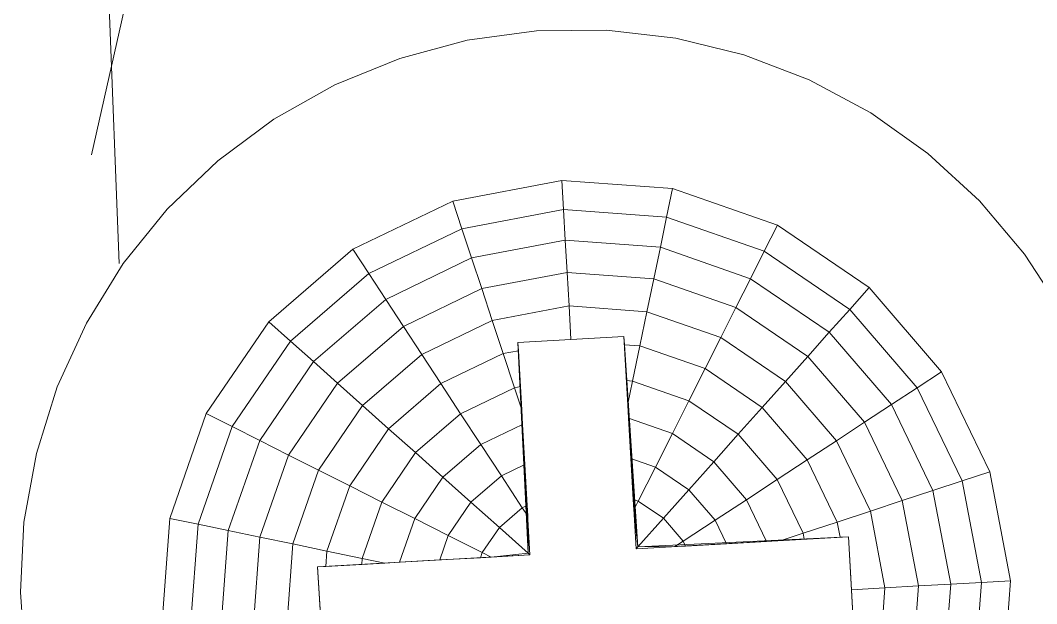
# Model space of a CAD drawing. Header units: inches. Extents: x -827 to 154, y -802 to 207.
# Drawn here: x -509.8187 to -509.5342, y -202.2151 to -202.0518 of the extents above; entities that cross this region are included whole.
import ezdxf

# ---------------------------------------------------------------- set-up
doc = ezdxf.new("R2010")
doc.units = ezdxf.units.IN
doc.header["$MEASUREMENT"] = 0
doc.layers.add('Layer0', color=7, linetype='Continuous', lineweight=9)
doc.layers.add('Miter_Saw_Station_skp', color=8, linetype='Continuous', lineweight=9)

# ---------------------------------------------------------------- blocks, each defined once
blk = doc.blocks.new('Miter_Saw_Station_skp_118-402558-Level 1')
at = {"layer": 'Layer0'}
for p, q in [((0.40607, 0.27294), (0.40453, 0.29401)), ((0.40607, 0.27294), (0.40453, 0.29401)), ((0.40497, 0.25184), (0.40607, 0.27294)), ((0.40607, 0.27294), (0.40497, 0.25184)), ((0.40123, 0.23104), (0.40497, 0.25184)), ((0.40497, 0.25184), (0.40123, 0.23104)), ((0.39491, 0.21088), (0.40123, 0.23104)), ((0.40123, 0.23104), (0.39491, 0.21088)), ((0.38611, 0.19167), (0.39491, 0.21088)), ((0.38611, 0.19167), (0.39491, 0.21088)), ((0.37498, 0.17372), (0.38611, 0.19167)), ((0.38611, 0.19167), (0.37498, 0.17372)), ((0.37498, 0.17372), (0.38611, 0.19167)), ((0.37498, 0.17372), (0.38611, 0.19167)), ((0.09128, 0.18859), (0.10279, 0.17087)), ((0.09128, 0.18859), (0.10279, 0.17087)), ((0.10279, 0.17087), (0.09128, 0.18859)), ((0.09128, 0.18859), (0.10279, 0.17087)), ((0.36169, 0.1573), (0.37498, 0.17372)), ((0.37498, 0.17372), (0.36169, 0.1573)), ((0.36169, 0.1573), (0.37498, 0.17372)), ((0.36169, 0.1573), (0.37498, 0.17372)), ((0.38151, 0.03615), (0.37624, 0.17372)), ((0.38151, 0.03615), (0.37624, 0.17372)), ((0.10279, 0.17087), (0.11642, 0.15473)), ((0.10279, 0.17087), (0.11642, 0.15473)), ((0.11642, 0.15473), (0.10279, 0.17087)), ((0.10279, 0.17087), (0.11642, 0.15473)), ((0.34644, 0.14268), (0.36169, 0.1573)), ((0.34644, 0.14268), (0.36169, 0.1573)), ((0.11642, 0.15473), (0.13198, 0.14043)), ((0.11642, 0.15473), (0.13198, 0.14043)), ((0.13198, 0.14043), (0.11642, 0.15473)), ((0.11642, 0.15473), (0.13198, 0.14043)), ((0.32948, 0.13008), (0.34644, 0.14268)), ((0.32948, 0.13008), (0.34644, 0.14268)), ((0.13198, 0.14043), (0.1492, 0.12819)), ((0.13198, 0.14043), (0.1492, 0.12819)), ((0.1492, 0.12819), (0.13198, 0.14043)), ((0.13198, 0.14043), (0.1492, 0.12819)), ((0.31107, 0.11971), (0.32948, 0.13008)), ((0.31107, 0.11971), (0.32948, 0.13008)), ((0.32948, 0.13008), (0.31107, 0.11971)), ((0.31107, 0.11971), (0.32948, 0.13008)), ((0.1492, 0.12819), (0.16782, 0.11821)), ((0.1492, 0.12819), (0.16782, 0.11821)), ((0.16782, 0.11821), (0.1492, 0.12819)), ((0.1492, 0.12819), (0.16782, 0.11821)), ((0.29151, 0.11173), (0.31107, 0.11971)), ((0.29151, 0.11173), (0.31107, 0.11971)), ((0.31107, 0.11971), (0.29151, 0.11173)), ((0.29151, 0.11173), (0.31107, 0.11971)), ((0.16782, 0.11821), (0.18754, 0.11064)), ((0.16782, 0.11821), (0.18754, 0.11064)), ((0.18754, 0.11064), (0.16782, 0.11821)), ((0.16782, 0.11821), (0.18754, 0.11064)), ((0.18754, 0.11064), (0.20806, 0.1056)), ((0.18754, 0.11064), (0.20806, 0.1056)), ((0.20806, 0.1056), (0.18754, 0.11064)), ((0.18754, 0.11064), (0.20806, 0.1056)), ((0.2711, 0.10626), (0.29151, 0.11173)), ((0.2711, 0.10626), (0.29151, 0.11173)), ((0.20806, 0.1056), (0.22904, 0.10317)), ((0.20806, 0.1056), (0.22904, 0.10317)), ((0.22904, 0.10317), (0.20806, 0.1056)), ((0.20806, 0.1056), (0.22904, 0.10317)), ((0.25017, 0.10339), (0.2711, 0.10626)), ((0.25017, 0.10339), (0.2711, 0.10626)), ((0.2711, 0.10626), (0.25017, 0.10339)), ((0.25017, 0.10339), (0.2711, 0.10626)), ((0.22904, 0.10317), (0.25017, 0.10339)), ((0.22904, 0.10317), (0.25017, 0.10339)), ((0.25017, 0.10339), (0.22904, 0.10317)), ((0.22904, 0.10317), (0.25017, 0.10339))]:
    blk.add_line(p, q, dxfattribs=at)
blk = doc.blocks.new('Miter_Saw_Station_skp_117-402557-Level 1')
at = {"layer": 'Layer0'}
for p, q in [((0.16535, 0.33071), (0.12256, 0.32507)), ((0.12256, 0.32507), (0.16535, 0.33071)), ((0.16535, 0.33071), (0.12256, 0.32507)), ((0.12256, 0.32507), (0.16535, 0.33071)), ((0.16535, 0.33071), (0.16535, 0.31938)), ((0.20815, 0.32507), (0.16535, 0.33071)), ((0.16535, 0.31938), (0.16535, 0.33071)), ((0.16535, 0.33071), (0.20815, 0.32507)), ((0.20815, 0.32507), (0.16535, 0.33071)), ((0.16535, 0.33071), (0.20815, 0.32507)), ((0.12256, 0.32507), (0.08268, 0.30856)), ((0.08268, 0.30856), (0.12256, 0.32507)), ((0.12256, 0.32507), (0.08268, 0.30856)), ((0.08268, 0.30856), (0.12256, 0.32507)), ((0.12256, 0.32507), (0.12549, 0.31413)), ((0.12549, 0.31413), (0.12256, 0.32507)), ((0.12549, 0.31413), (0.16535, 0.31938)), ((0.16535, 0.31938), (0.12549, 0.31413)), ((0.20522, 0.31413), (0.16535, 0.31938)), ((0.16535, 0.30741), (0.16535, 0.31938)), ((0.16535, 0.31938), (0.20522, 0.31413)), ((0.16535, 0.31938), (0.16535, 0.30741)), ((0.08834, 0.29874), (0.12549, 0.31413)), ((0.12549, 0.31413), (0.08834, 0.29874)), ((0.12549, 0.31413), (0.12859, 0.30257)), ((0.12859, 0.30257), (0.12549, 0.31413)), ((0.08268, 0.30856), (0.04843, 0.28228)), ((0.04843, 0.28228), (0.08268, 0.30856)), ((0.08268, 0.30856), (0.04843, 0.28228)), ((0.04843, 0.28228), (0.08268, 0.30856)), ((0.08834, 0.29874), (0.08268, 0.30856)), ((0.08268, 0.30856), (0.08834, 0.29874)), ((0.16535, 0.30741), (0.12859, 0.30257)), ((0.12859, 0.30257), (0.16535, 0.30741)), ((0.16535, 0.30741), (0.16535, 0.29486)), ((0.20212, 0.30257), (0.16535, 0.30741)), ((0.16535, 0.29486), (0.16535, 0.30741)), ((0.16535, 0.30741), (0.20212, 0.30257)), ((0.09432, 0.28838), (0.12859, 0.30257)), ((0.12859, 0.30257), (0.09432, 0.28838)), ((0.13183, 0.29045), (0.12859, 0.30257)), ((0.12859, 0.30257), (0.13183, 0.29045)), ((0.05644, 0.27427), (0.08834, 0.29874)), ((0.08834, 0.29874), (0.05644, 0.27427)), ((0.09432, 0.28838), (0.08834, 0.29874)), ((0.08834, 0.29874), (0.09432, 0.28838)), ((0.16535, 0.29486), (0.13183, 0.29045)), ((0.13183, 0.29045), (0.16535, 0.29486)), ((0.16535, 0.29486), (0.16535, 0.28179)), ((0.16535, 0.29486), (0.19887, 0.29045)), ((0.19887, 0.29045), (0.16535, 0.29486)), ((0.16535, 0.28179), (0.16535, 0.29486)), ((0.1006, 0.27751), (0.13183, 0.29045)), ((0.13183, 0.29045), (0.1006, 0.27751)), ((0.13522, 0.27782), (0.13183, 0.29045)), ((0.13183, 0.29045), (0.13522, 0.27782)), ((0.09432, 0.28838), (0.0649, 0.26581)), ((0.0649, 0.26581), (0.09432, 0.28838)), ((0.1006, 0.27751), (0.09432, 0.28838)), ((0.09432, 0.28838), (0.1006, 0.27751)), ((0.04843, 0.28228), (0.02215, 0.24803)), ((0.04843, 0.28228), (0.02215, 0.24803)), ((0.02215, 0.24803), (0.04843, 0.28228)), ((0.02215, 0.24803), (0.04843, 0.28228)), ((0.04843, 0.28228), (0.05644, 0.27427)), ((0.05644, 0.27427), (0.04843, 0.28228)), ((0.13522, 0.27782), (0.16535, 0.28179)), ((0.13522, 0.27782), (0.16535, 0.28179)), ((0.16535, 0.28179), (0.16535, 0.2687)), ((0.19549, 0.27782), (0.16535, 0.28179)), ((0.16535, 0.2687), (0.16535, 0.28179)), ((0.16535, 0.28179), (0.19549, 0.27782)), ((0.1006, 0.27751), (0.07378, 0.25693)), ((0.07378, 0.25693), (0.1006, 0.27751)), ((0.1006, 0.27751), (0.10714, 0.26619)), ((0.10714, 0.26619), (0.1006, 0.27751)), ((0.13522, 0.27782), (0.10714, 0.26619)), ((0.10714, 0.26619), (0.13522, 0.27782)), ((0.13522, 0.27782), (0.13873, 0.26473)), ((0.13522, 0.27782), (0.13873, 0.26473)), ((0.03196, 0.24237), (0.05644, 0.27427)), ((0.05644, 0.27427), (0.03196, 0.24237)), ((0.0649, 0.26581), (0.05644, 0.27427)), ((0.05644, 0.27427), (0.0649, 0.26581)), ((0.0649, 0.26581), (0.04233, 0.23638)), ((0.04233, 0.23638), (0.0649, 0.26581)), ((0.0649, 0.26581), (0.07378, 0.25693)), ((0.07378, 0.25693), (0.0649, 0.26581)), ((0.08302, 0.24768), (0.10714, 0.26619)), ((0.10714, 0.26619), (0.08302, 0.24768)), ((0.11391, 0.25445), (0.10714, 0.26619)), ((0.10714, 0.26619), (0.11391, 0.25445)), ((0.13873, 0.26473), (0.14469, 0.26551)), ((0.14469, 0.26551), (0.13873, 0.26473)), ((0.14401, 0.1867), (0.14469, 0.2687)), ((0.14469, 0.2687), (0.16535, 0.2687)), ((0.14469, 0.2687), (0.14469, 0.26551)), ((0.14469, 0.2687), (0.16535, 0.2687)), ((0.18602, 0.2687), (0.14469, 0.2687)), ((0.14469, 0.18602), (0.14469, 0.2687)), ((0.14469, 0.26551), (0.14469, 0.2687)), ((0.14469, 0.2687), (0.14469, 0.20115)), ((0.14469, 0.18602), (0.14469, 0.2687)), ((0.18602, 0.2687), (0.14469, 0.2687)), ((0.14469, 0.25155), (0.14469, 0.26551)), ((0.14469, 0.26551), (0.14469, 0.25155)), ((0.18602, 0.2687), (0.16535, 0.2687)), ((0.16535, 0.2687), (0.18602, 0.2687)), ((0.11391, 0.25445), (0.13873, 0.26473)), ((0.13873, 0.26473), (0.11391, 0.25445)), ((0.13873, 0.26473), (0.14234, 0.25124)), ((0.14234, 0.25124), (0.13873, 0.26473)), ((0.05319, 0.23011), (0.07378, 0.25693)), ((0.07378, 0.25693), (0.05319, 0.23011)), ((0.07378, 0.25693), (0.08302, 0.24768)), ((0.08302, 0.24768), (0.07378, 0.25693)), ((0.11391, 0.25445), (0.09261, 0.2381)), ((0.09261, 0.2381), (0.11391, 0.25445)), ((0.11391, 0.25445), (0.1209, 0.24236)), ((0.1209, 0.24236), (0.11391, 0.25445)), ((0.1209, 0.24236), (0.14234, 0.25124)), ((0.14234, 0.25124), (0.1209, 0.24236)), ((0.14234, 0.25124), (0.14469, 0.25155)), ((0.14234, 0.25124), (0.14469, 0.25155)), ((0.14469, 0.24249), (0.14234, 0.25124)), ((0.14234, 0.25124), (0.14469, 0.24249)), ((0.14469, 0.24249), (0.14469, 0.25155)), ((0.14469, 0.24249), (0.14469, 0.25155)), ((0.02215, 0.24803), (0.00563, 0.20815)), ((0.02215, 0.24803), (0.00563, 0.20815)), ((0.00563, 0.20815), (0.02215, 0.24803)), ((0.00563, 0.20815), (0.02215, 0.24803)), ((0.03196, 0.24237), (0.02215, 0.24803)), ((0.02215, 0.24803), (0.03196, 0.24237)), ((0.06452, 0.22357), (0.08302, 0.24768)), ((0.08302, 0.24768), (0.06452, 0.22357)), ((0.08302, 0.24768), (0.09261, 0.2381)), ((0.09261, 0.2381), (0.08302, 0.24768)), ((0.01658, 0.20522), (0.03196, 0.24237)), ((0.03196, 0.24237), (0.01658, 0.20522)), ((0.04233, 0.23638), (0.03196, 0.24237)), ((0.03196, 0.24237), (0.04233, 0.23638)), ((0.1209, 0.24236), (0.10248, 0.22823)), ((0.10248, 0.22823), (0.1209, 0.24236)), ((0.1209, 0.24236), (0.12805, 0.22996)), ((0.12805, 0.22996), (0.1209, 0.24236)), ((0.14469, 0.23685), (0.14469, 0.24249)), ((0.14469, 0.23685), (0.14469, 0.24249)), ((0.09261, 0.2381), (0.07626, 0.2168)), ((0.07626, 0.2168), (0.09261, 0.2381)), ((0.10248, 0.22823), (0.09261, 0.2381)), ((0.09261, 0.2381), (0.10248, 0.22823)), ((0.04233, 0.23638), (0.02813, 0.20212)), ((0.02813, 0.20212), (0.04233, 0.23638)), ((0.04233, 0.23638), (0.05319, 0.23011)), ((0.05319, 0.23011), (0.04233, 0.23638)), ((0.12805, 0.22996), (0.14469, 0.23685)), ((0.14469, 0.23685), (0.12805, 0.22996)), ((0.14469, 0.22118), (0.14469, 0.23685)), ((0.14469, 0.23685), (0.14469, 0.22118)), ((0.05319, 0.23011), (0.04026, 0.19887)), ((0.04026, 0.19887), (0.05319, 0.23011)), ((0.05319, 0.23011), (0.06452, 0.22357)), ((0.06452, 0.22357), (0.05319, 0.23011)), ((0.1126, 0.21811), (0.12805, 0.22996)), ((0.12805, 0.22996), (0.1126, 0.21811)), ((0.12805, 0.22996), (0.13535, 0.21732)), ((0.13535, 0.21732), (0.12805, 0.22996)), ((0.10248, 0.22823), (0.08835, 0.20981)), ((0.08835, 0.20981), (0.10248, 0.22823)), ((0.1126, 0.21811), (0.10248, 0.22823)), ((0.10248, 0.22823), (0.1126, 0.21811)), ((0.05289, 0.19549), (0.06452, 0.22357)), ((0.06452, 0.22357), (0.05289, 0.19549)), ((0.06452, 0.22357), (0.07626, 0.2168)), ((0.07626, 0.2168), (0.06452, 0.22357)), ((0.10074, 0.20266), (0.1126, 0.21811)), ((0.1126, 0.21811), (0.10074, 0.20266)), ((0.12293, 0.20778), (0.1126, 0.21811)), ((0.1126, 0.21811), (0.12293, 0.20778)), ((0.14469, 0.22118), (0.13535, 0.21732)), ((0.13535, 0.21732), (0.14469, 0.22118)), ((0.14469, 0.22118), (0.14469, 0.20527)), ((0.14469, 0.20527), (0.14469, 0.22118)), ((0.06598, 0.19198), (0.07626, 0.2168)), ((0.07626, 0.2168), (0.06598, 0.19198)), ((0.08835, 0.20981), (0.07626, 0.2168)), ((0.07626, 0.2168), (0.08835, 0.20981)), ((0.13535, 0.21732), (0.12293, 0.20778)), ((0.12293, 0.20778), (0.13535, 0.21732)), ((0.13535, 0.21732), (0.14277, 0.20448)), ((0.14277, 0.20448), (0.13535, 0.21732)), ((0.07947, 0.18837), (0.08835, 0.20981)), ((0.08835, 0.20981), (0.07947, 0.18837)), ((0.10074, 0.20266), (0.08835, 0.20981)), ((0.08835, 0.20981), (0.10074, 0.20266)), ((0.00563, 0.20815), (0, 0.16535)), ((0.00563, 0.20815), (0, 0.16535)), ((0, 0.16535), (0.00563, 0.20815)), ((0.00563, 0.20815), (0, 0.16535)), ((0.00563, 0.20815), (0.01658, 0.20522)), ((0.01658, 0.20522), (0.00563, 0.20815)), ((0.12293, 0.20778), (0.11339, 0.19536)), ((0.11339, 0.19536), (0.12293, 0.20778)), ((0.13341, 0.1973), (0.12293, 0.20778)), ((0.12293, 0.20778), (0.13341, 0.1973)), ((0.01133, 0.16535), (0.01658, 0.20522)), ((0.01658, 0.20522), (0.01133, 0.16535)), ((0.01658, 0.20522), (0.02813, 0.20212)), ((0.02813, 0.20212), (0.01658, 0.20522)), ((0.02813, 0.20212), (0.02329, 0.16535)), ((0.02329, 0.16535), (0.02813, 0.20212)), ((0.04026, 0.19887), (0.02813, 0.20212)), ((0.02813, 0.20212), (0.04026, 0.19887)), ((0.10074, 0.20266), (0.09386, 0.18602)), ((0.09386, 0.18602), (0.10074, 0.20266)), ((0.10074, 0.20266), (0.11339, 0.19536)), ((0.11339, 0.19536), (0.10074, 0.20266)), ((0.13341, 0.1973), (0.14277, 0.20448)), ((0.14277, 0.20448), (0.13341, 0.1973)), ((0.14277, 0.20448), (0.14469, 0.20527)), ((0.14277, 0.20448), (0.14469, 0.20527)), ((0.14277, 0.20448), (0.14469, 0.20115)), ((0.14469, 0.20115), (0.14277, 0.20448)), ((0.14469, 0.20115), (0.14469, 0.20527)), ((0.14469, 0.20115), (0.14469, 0.20527)), ((0.03584, 0.16535), (0.04026, 0.19887)), ((0.04026, 0.19887), (0.03584, 0.16535)), ((0.05289, 0.19549), (0.04026, 0.19887)), ((0.04026, 0.19887), (0.05289, 0.19549)), ((0.14401, 0.1867), (0.14469, 0.20115)), ((0.14401, 0.1867), (0.14469, 0.20115)), ((0.05289, 0.19549), (0.04892, 0.16535)), ((0.04892, 0.16535), (0.05289, 0.19549)), ((0.06598, 0.19198), (0.05289, 0.19549)), ((0.06598, 0.19198), (0.05289, 0.19549)), ((0.10953, 0.18602), (0.11339, 0.19536)), ((0.11339, 0.19536), (0.10953, 0.18602)), ((0.12623, 0.18794), (0.11339, 0.19536)), ((0.11339, 0.19536), (0.12623, 0.18794)), ((0.12623, 0.18794), (0.13341, 0.1973)), ((0.13341, 0.1973), (0.12623, 0.18794)), ((0.14401, 0.1867), (0.13341, 0.1973)), ((0.13341, 0.1973), (0.14401, 0.1867)), ((0.06598, 0.19198), (0.06519, 0.18602)), ((0.06598, 0.19198), (0.06519, 0.18602)), ((0.06598, 0.19198), (0.07947, 0.18837)), ((0.07947, 0.18837), (0.06598, 0.19198)), ((0.06201, 0.18602), (0.14401, 0.1867)), ((0.06201, 0.18602), (0.06519, 0.18602)), ((0.14469, 0.18602), (0.06201, 0.18602)), ((0.06201, 0.18602), (0.06519, 0.18602)), ((0.06201, 0.18602), (0.06201, 0.16535)), ((0.06201, 0.16535), (0.06201, 0.18602)), ((0.06201, 0.14469), (0.06201, 0.18602)), ((0.06201, 0.18602), (0.14469, 0.18602)), ((0.06201, 0.14469), (0.06201, 0.18602)), ((0.14469, 0.18602), (0.06201, 0.18602)), ((0.14401, 0.1867), (0.06519, 0.18602)), ((0.06519, 0.18602), (0.07916, 0.18602)), ((0.07916, 0.18602), (0.06519, 0.18602)), ((0.07916, 0.18602), (0.07947, 0.18837)), ((0.07916, 0.18602), (0.07947, 0.18837)), ((0.14401, 0.1867), (0.07916, 0.18602)), ((0.07916, 0.18602), (0.08822, 0.18602)), ((0.08822, 0.18602), (0.07916, 0.18602)), ((0.08822, 0.18602), (0.07947, 0.18837)), ((0.08822, 0.18602), (0.07947, 0.18837)), ((0.14401, 0.1867), (0.08822, 0.18602)), ((0.08822, 0.18602), (0.09386, 0.18602)), ((0.08822, 0.18602), (0.09386, 0.18602)), ((0.14401, 0.1867), (0.09386, 0.18602)), ((0.09386, 0.18602), (0.10953, 0.18602)), ((0.10953, 0.18602), (0.09386, 0.18602)), ((0.14401, 0.1867), (0.10953, 0.18602)), ((0.10953, 0.18602), (0.12544, 0.18602)), ((0.12544, 0.18602), (0.10953, 0.18602)), ((0.12544, 0.18602), (0.12623, 0.18794)), ((0.12544, 0.18602), (0.12623, 0.18794)), ((0.14401, 0.1867), (0.12544, 0.18602)), ((0.12955, 0.18602), (0.12544, 0.18602)), ((0.12544, 0.18602), (0.12955, 0.18602)), ((0.12955, 0.18602), (0.12623, 0.18794)), ((0.12955, 0.18602), (0.12623, 0.18794)), ((0.14401, 0.1867), (0.12955, 0.18602)), ((0.12955, 0.18602), (0.14401, 0.1867)), ((0.14401, 0.1867), (0.14469, 0.18602)), ((0.14401, 0.1867), (0.14469, 0.18602)), ((0.14469, 0.18602), (0.14401, 0.1867)), ((0.14401, 0.1867), (0.14469, 0.18602)), ((0.01133, 0.16535), (0, 0.16535)), ((0.00563, 0.12256), (0, 0.16535)), ((0.01133, 0.16535), (0, 0.16535)), ((0, 0.16535), (0.00563, 0.12256)), ((0.00563, 0.12256), (0, 0.16535)), ((0.00563, 0.12256), (0, 0.16535)), ((0.01133, 0.16535), (0.01658, 0.12549)), ((0.02329, 0.16535), (0.01133, 0.16535)), ((0.01658, 0.12549), (0.01133, 0.16535)), ((0.02329, 0.16535), (0.01133, 0.16535)), ((0.03584, 0.16535), (0.02329, 0.16535)), ((0.02329, 0.16535), (0.02813, 0.12859)), ((0.03584, 0.16535), (0.02329, 0.16535)), ((0.02813, 0.12859), (0.02329, 0.16535)), ((0.04892, 0.16535), (0.03584, 0.16535)), ((0.04026, 0.13183), (0.03584, 0.16535)), ((0.03584, 0.16535), (0.04026, 0.13183)), ((0.04892, 0.16535), (0.03584, 0.16535)), ((0.04892, 0.16535), (0.05289, 0.13522)), ((0.06201, 0.16535), (0.04892, 0.16535)), ((0.05289, 0.13522), (0.04892, 0.16535)), ((0.06201, 0.16535), (0.04892, 0.16535)), ((0.06201, 0.16535), (0.06201, 0.14469)), ((0.06201, 0.16535), (0.06201, 0.14469)), ((0.14469, 0.14469), (0.06201, 0.14469)), ((0.06201, 0.14469), (0.06519, 0.14469)), ((0.06201, 0.14469), (0.06519, 0.14469)), ((0.14401, 0.14401), (0.06201, 0.14469)), ((0.14401, 0.14401), (0.06201, 0.14469)), ((0.14469, 0.14469), (0.06201, 0.14469)), ((0.06519, 0.14469), (0.07916, 0.14469)), ((0.06598, 0.13873), (0.06519, 0.14469)), ((0.07916, 0.14469), (0.06519, 0.14469)), ((0.06598, 0.13873), (0.06519, 0.14469)), ((0.14401, 0.14401), (0.06519, 0.14469)), ((0.07947, 0.14234), (0.06598, 0.13873)), ((0.06598, 0.13873), (0.07947, 0.14234)), ((0.07916, 0.14469), (0.08822, 0.14469)), ((0.07916, 0.14469), (0.07947, 0.14234)), ((0.08822, 0.14469), (0.07916, 0.14469)), ((0.07947, 0.14234), (0.07916, 0.14469)), ((0.14401, 0.14401), (0.07916, 0.14469)), ((0.08822, 0.14469), (0.07947, 0.14234)), ((0.08822, 0.14469), (0.07947, 0.14234)), ((0.08835, 0.1209), (0.07947, 0.14234)), ((0.07947, 0.14234), (0.08835, 0.1209)), ((0.08822, 0.14469), (0.09386, 0.14469)), ((0.08822, 0.14469), (0.09386, 0.14469)), ((0.14401, 0.14401), (0.08822, 0.14469)), ((0.09386, 0.14469), (0.10953, 0.14469)), ((0.09386, 0.14469), (0.10074, 0.12805)), ((0.10953, 0.14469), (0.09386, 0.14469)), ((0.10074, 0.12805), (0.09386, 0.14469)), ((0.14401, 0.14401), (0.09386, 0.14469)), ((0.10953, 0.14469), (0.12544, 0.14469)), ((0.10953, 0.14469), (0.11339, 0.13535)), ((0.12544, 0.14469), (0.10953, 0.14469)), ((0.11339, 0.13535), (0.10953, 0.14469)), ((0.14401, 0.14401), (0.10953, 0.14469)), ((0.12623, 0.14277), (0.11339, 0.13535)), ((0.11339, 0.13535), (0.12623, 0.14277)), ((0.12544, 0.14469), (0.12955, 0.14469)), ((0.12955, 0.14469), (0.12544, 0.14469)), ((0.12623, 0.14277), (0.12544, 0.14469)), ((0.12544, 0.14469), (0.12623, 0.14277)), ((0.14401, 0.14401), (0.12544, 0.14469)), ((0.12955, 0.14469), (0.12623, 0.14277)), ((0.12955, 0.14469), (0.12623, 0.14277)), ((0.12623, 0.14277), (0.13341, 0.13341)), ((0.13341, 0.13341), (0.12623, 0.14277)), ((0.14401, 0.14401), (0.12955, 0.14469)), ((0.12955, 0.14469), (0.14401, 0.14401)), ((0.13341, 0.13341), (0.14401, 0.14401)), ((0.14401, 0.14401), (0.13341, 0.13341)), ((0.14401, 0.14401), (0.14469, 0.14469)), ((0.14401, 0.14401), (0.14469, 0.14469)), ((0.14469, 0.14469), (0.14401, 0.14401)), ((0.14469, 0.14469), (0.14401, 0.14401)), ((0.14469, 0.12955), (0.14401, 0.14401)), ((0.14401, 0.14401), (0.14469, 0.12955)), ((0.14469, 0.06201), (0.14469, 0.14469)), ((0.14469, 0.14469), (0.14469, 0.12955)), ((0.14469, 0.14469), (0.14469, 0.06201)), ((0.05289, 0.13522), (0.06598, 0.13873)), ((0.06598, 0.13873), (0.05289, 0.13522)), ((0.07626, 0.11391), (0.06598, 0.13873)), ((0.06598, 0.13873), (0.07626, 0.11391)), ((0.04026, 0.13183), (0.05289, 0.13522)), ((0.05289, 0.13522), (0.04026, 0.13183)), ((0.05289, 0.13522), (0.06452, 0.10714)), ((0.06452, 0.10714), (0.05289, 0.13522)), ((0.11339, 0.13535), (0.10074, 0.12805)), ((0.10074, 0.12805), (0.11339, 0.13535)), ((0.12293, 0.12293), (0.11339, 0.13535)), ((0.11339, 0.13535), (0.12293, 0.12293)), ((0.04026, 0.13183), (0.02813, 0.12859)), ((0.02813, 0.12859), (0.04026, 0.13183)), ((0.04026, 0.13183), (0.05319, 0.1006)), ((0.05319, 0.1006), (0.04026, 0.13183)), ((0.12293, 0.12293), (0.13341, 0.13341)), ((0.13341, 0.13341), (0.12293, 0.12293)), ((0.13341, 0.13341), (0.14277, 0.12623)), ((0.14277, 0.12623), (0.13341, 0.13341)), ((0.01658, 0.12549), (0.02813, 0.12859)), ((0.02813, 0.12859), (0.01658, 0.12549)), ((0.04233, 0.09432), (0.02813, 0.12859)), ((0.02813, 0.12859), (0.04233, 0.09432)), ((0.10074, 0.12805), (0.08835, 0.1209)), ((0.08835, 0.1209), (0.10074, 0.12805)), ((0.10074, 0.12805), (0.1126, 0.1126)), ((0.1126, 0.1126), (0.10074, 0.12805)), ((0.14277, 0.12623), (0.14469, 0.12955)), ((0.14277, 0.12623), (0.14469, 0.12955)), ((0.14469, 0.12544), (0.14469, 0.12955)), ((0.14469, 0.12544), (0.14469, 0.12955)), ((0.00563, 0.12256), (0.01658, 0.12549)), ((0.01658, 0.12549), (0.00563, 0.12256)), ((0.02215, 0.08268), (0.00563, 0.12256)), ((0.00563, 0.12256), (0.02215, 0.08268)), ((0.02215, 0.08268), (0.00563, 0.12256)), ((0.00563, 0.12256), (0.02215, 0.08268)), ((0.01658, 0.12549), (0.03196, 0.08834)), ((0.03196, 0.08834), (0.01658, 0.12549)), ((0.1126, 0.1126), (0.12293, 0.12293)), ((0.12293, 0.12293), (0.1126, 0.1126)), ((0.13535, 0.11339), (0.12293, 0.12293)), ((0.12293, 0.12293), (0.13535, 0.11339)), ((0.13535, 0.11339), (0.14277, 0.12623)), ((0.14277, 0.12623), (0.13535, 0.11339)), ((0.14469, 0.12544), (0.14277, 0.12623)), ((0.14277, 0.12623), (0.14469, 0.12544)), ((0.14469, 0.10953), (0.14469, 0.12544)), ((0.14469, 0.10953), (0.14469, 0.12544)), ((0.08835, 0.1209), (0.07626, 0.11391)), ((0.07626, 0.11391), (0.08835, 0.1209)), ((0.10248, 0.10248), (0.08835, 0.1209)), ((0.08835, 0.1209), (0.10248, 0.10248)), ((0.06452, 0.10714), (0.07626, 0.11391)), ((0.07626, 0.11391), (0.06452, 0.10714)), ((0.09261, 0.09261), (0.07626, 0.11391)), ((0.07626, 0.11391), (0.09261, 0.09261)), ((0.1126, 0.1126), (0.10248, 0.10248)), ((0.10248, 0.10248), (0.1126, 0.1126)), ((0.1126, 0.1126), (0.12805, 0.10074)), ((0.12805, 0.10074), (0.1126, 0.1126)), ((0.12805, 0.10074), (0.13535, 0.11339)), ((0.13535, 0.11339), (0.12805, 0.10074)), ((0.13535, 0.11339), (0.14469, 0.10953)), ((0.14469, 0.10953), (0.13535, 0.11339)), ((0.05319, 0.1006), (0.06452, 0.10714)), ((0.06452, 0.10714), (0.05319, 0.1006)), ((0.08302, 0.08302), (0.06452, 0.10714)), ((0.06452, 0.10714), (0.08302, 0.08302)), ((0.14469, 0.09386), (0.14469, 0.10953)), ((0.14469, 0.09386), (0.14469, 0.10953)), ((0.04233, 0.09432), (0.05319, 0.1006)), ((0.05319, 0.1006), (0.04233, 0.09432)), ((0.05319, 0.1006), (0.07378, 0.07378)), ((0.07378, 0.07378), (0.05319, 0.1006)), ((0.09261, 0.09261), (0.10248, 0.10248)), ((0.10248, 0.10248), (0.09261, 0.09261)), ((0.1209, 0.08835), (0.10248, 0.10248)), ((0.10248, 0.10248), (0.1209, 0.08835)), ((0.1209, 0.08835), (0.12805, 0.10074)), ((0.12805, 0.10074), (0.1209, 0.08835)), ((0.14469, 0.09386), (0.12805, 0.10074)), ((0.12805, 0.10074), (0.14469, 0.09386)), ((0.03196, 0.08834), (0.04233, 0.09432)), ((0.04233, 0.09432), (0.03196, 0.08834)), ((0.0649, 0.0649), (0.04233, 0.09432)), ((0.04233, 0.09432), (0.0649, 0.0649)), ((0.09261, 0.09261), (0.08302, 0.08302)), ((0.08302, 0.08302), (0.09261, 0.09261)), ((0.09261, 0.09261), (0.11391, 0.07626)), ((0.11391, 0.07626), (0.09261, 0.09261)), ((0.14469, 0.08822), (0.14469, 0.09386)), ((0.14469, 0.09386), (0.14469, 0.08822)), ((0.02215, 0.08268), (0.03196, 0.08834)), ((0.03196, 0.08834), (0.02215, 0.08268)), ((0.03196, 0.08834), (0.05644, 0.05644)), ((0.05644, 0.05644), (0.03196, 0.08834)), ((0.1209, 0.08835), (0.11391, 0.07626)), ((0.11391, 0.07626), (0.1209, 0.08835)), ((0.1209, 0.08835), (0.14234, 0.07947)), ((0.14234, 0.07947), (0.1209, 0.08835)), ((0.14234, 0.07947), (0.14469, 0.08822)), ((0.14234, 0.07947), (0.14469, 0.08822)), ((0.14469, 0.07916), (0.14469, 0.08822)), ((0.14469, 0.07916), (0.14469, 0.08822)), ((0.08302, 0.08302), (0.07378, 0.07378)), ((0.07378, 0.07378), (0.08302, 0.08302)), ((0.10714, 0.06452), (0.08302, 0.08302)), ((0.08302, 0.08302), (0.10714, 0.06452)), ((0.04843, 0.04843), (0.02215, 0.08268)), ((0.02215, 0.08268), (0.04843, 0.04843)), ((0.04843, 0.04843), (0.02215, 0.08268)), ((0.02215, 0.08268), (0.04843, 0.04843)), ((0.14234, 0.07947), (0.13873, 0.06598)), ((0.13873, 0.06598), (0.14234, 0.07947)), ((0.14234, 0.07947), (0.14469, 0.07916)), ((0.14469, 0.07916), (0.14234, 0.07947)), ((0.14469, 0.06519), (0.14469, 0.07916)), ((0.14469, 0.06519), (0.14469, 0.07916)), ((0.11391, 0.07626), (0.10714, 0.06452)), ((0.10714, 0.06452), (0.11391, 0.07626)), ((0.13873, 0.06598), (0.11391, 0.07626)), ((0.11391, 0.07626), (0.13873, 0.06598)), ((0.07378, 0.07378), (0.0649, 0.0649)), ((0.0649, 0.0649), (0.07378, 0.07378)), ((0.1006, 0.05319), (0.07378, 0.07378)), ((0.07378, 0.07378), (0.1006, 0.05319)), ((0.0649, 0.0649), (0.05644, 0.05644)), ((0.05644, 0.05644), (0.0649, 0.0649)), ((0.0649, 0.0649), (0.09432, 0.04233)), ((0.09432, 0.04233), (0.0649, 0.0649)), ((0.1006, 0.05319), (0.10714, 0.06452)), ((0.10714, 0.06452), (0.1006, 0.05319)), ((0.13522, 0.05289), (0.10714, 0.06452)), ((0.10714, 0.06452), (0.13522, 0.05289)), ((0.13522, 0.05289), (0.13873, 0.06598)), ((0.13522, 0.05289), (0.13873, 0.06598)), ((0.14469, 0.06519), (0.13873, 0.06598)), ((0.13873, 0.06598), (0.14469, 0.06519)), ((0.14469, 0.06519), (0.14469, 0.06201)), ((0.14469, 0.06201), (0.14469, 0.06519)), ((0.14469, 0.06201), (0.16535, 0.06201)), ((0.14469, 0.06201), (0.18602, 0.06201)), ((0.14469, 0.06201), (0.16535, 0.06201)), ((0.14469, 0.06201), (0.18602, 0.06201)), ((0.05644, 0.05644), (0.04843, 0.04843)), ((0.04843, 0.04843), (0.05644, 0.05644)), ((0.05644, 0.05644), (0.08834, 0.03196)), ((0.08834, 0.03196), (0.05644, 0.05644)), ((0.09432, 0.04233), (0.1006, 0.05319)), ((0.1006, 0.05319), (0.09432, 0.04233)), ((0.13183, 0.04026), (0.1006, 0.05319)), ((0.1006, 0.05319), (0.13183, 0.04026)), ((0.13522, 0.05289), (0.13183, 0.04026)), ((0.13183, 0.04026), (0.13522, 0.05289)), ((0.13522, 0.05289), (0.16535, 0.04892)), ((0.13522, 0.05289), (0.16535, 0.04892)), ((0.08268, 0.02215), (0.04843, 0.04843)), ((0.08268, 0.02215), (0.04843, 0.04843)), ((0.04843, 0.04843), (0.08268, 0.02215)), ((0.04843, 0.04843), (0.08268, 0.02215)), ((0.08834, 0.03196), (0.09432, 0.04233)), ((0.09432, 0.04233), (0.08834, 0.03196)), ((0.09432, 0.04233), (0.12859, 0.02813)), ((0.12859, 0.02813), (0.09432, 0.04233)), ((0.12859, 0.02813), (0.13183, 0.04026)), ((0.13183, 0.04026), (0.12859, 0.02813)), ((0.16535, 0.03584), (0.13183, 0.04026)), ((0.13183, 0.04026), (0.16535, 0.03584)), ((0.08268, 0.02215), (0.08834, 0.03196)), ((0.08834, 0.03196), (0.08268, 0.02215)), ((0.12549, 0.01658), (0.08834, 0.03196)), ((0.08834, 0.03196), (0.12549, 0.01658)), ((0.12549, 0.01658), (0.12859, 0.02813)), ((0.12859, 0.02813), (0.12549, 0.01658)), ((0.16535, 0.02329), (0.12859, 0.02813)), ((0.12859, 0.02813), (0.16535, 0.02329)), ((0.12256, 0.00563), (0.08268, 0.02215)), ((0.12256, 0.00563), (0.08268, 0.02215)), ((0.08268, 0.02215), (0.12256, 0.00563)), ((0.08268, 0.02215), (0.12256, 0.00563)), ((0.12549, 0.01658), (0.12256, 0.00563)), ((0.12256, 0.00563), (0.12549, 0.01658)), ((0.12549, 0.01658), (0.16535, 0.01133)), ((0.16535, 0.01133), (0.12549, 0.01658)), ((0.16535, 0), (0.12256, 0.00563)), ((0.16535, 0), (0.12256, 0.00563)), ((0.12256, 0.00563), (0.16535, 0)), ((0.12256, 0.00563), (0.16535, 0))]:
    blk.add_line(p, q, dxfattribs=at)
blk = doc.blocks.new('Miter_Saw_Station_skp_116-402556-Level 1')
blk.add_blockref('Miter_Saw_Station_skp_118-402558-Level 1', (0, 0))
at = {"xscale": 0.7766639999999997, "yscale": 0.7766639999999997, "zscale": 0.7766639999999997, "rotation": 93.255031142394}
blk.add_blockref('Miter_Saw_Station_skp_117-402557-Level 1', (0.37074, 0.15586), dxfattribs=at)
blk = doc.blocks.new('Miter_Saw_Station_skp_115-402555-Level 1')
at = {"layer": 'Layer0'}
blk.add_line((8.85777, 9.19352), (8.86988, 9.24683), dxfattribs=at)
blk.add_line((8.85777, 9.19352), (8.86988, 9.24683), dxfattribs=at)
blk = doc.blocks.new('Miter_Saw_Station_skp_112-402552-Level 1')
for name, p in [('Miter_Saw_Station_skp_115-402555-Level 1', (0, 2.58087)), ('Miter_Saw_Station_skp_116-402556-Level 1', (8.48527, 11.68688))]:
    blk.add_blockref(name, p)
blk = doc.blocks.new('Miter_Saw_Station_skp_24-402464-Level 1')
at = {"rotation": 90.00000000000001}
blk.add_blockref('Miter_Saw_Station_skp_112-402552-Level 1', (35.66465, 7.21198), dxfattribs=at)
blk = doc.blocks.new('Miter_Saw_Station_skp_1-402441-Level 1')
at = {"xscale": 0.9269999999999998, "yscale": 0.9269999999999998, "zscale": 0.9269999999999998, "rotation": 180}
blk.add_blockref('Miter_Saw_Station_skp_24-402464-Level 1', (27.90359, 71.92039), dxfattribs=at)
blk = doc.blocks.new('Miter_Saw_Station_skp-402418-Level 1')
blk.add_blockref('Miter_Saw_Station_skp_1-402441-Level 1', (0, 0))

msp = doc.modelspace()

# ---------------------------------------------------------------- block references
at = {"layer": 'Miter_Saw_Station_skp', "color": 7, "rotation": 269.9999999999997}
msp.add_blockref('Miter_Saw_Station_skp-402418-Level 1', (-566.811294, -196.282674), dxfattribs=at)

doc.saveas('drawing.dxf')
